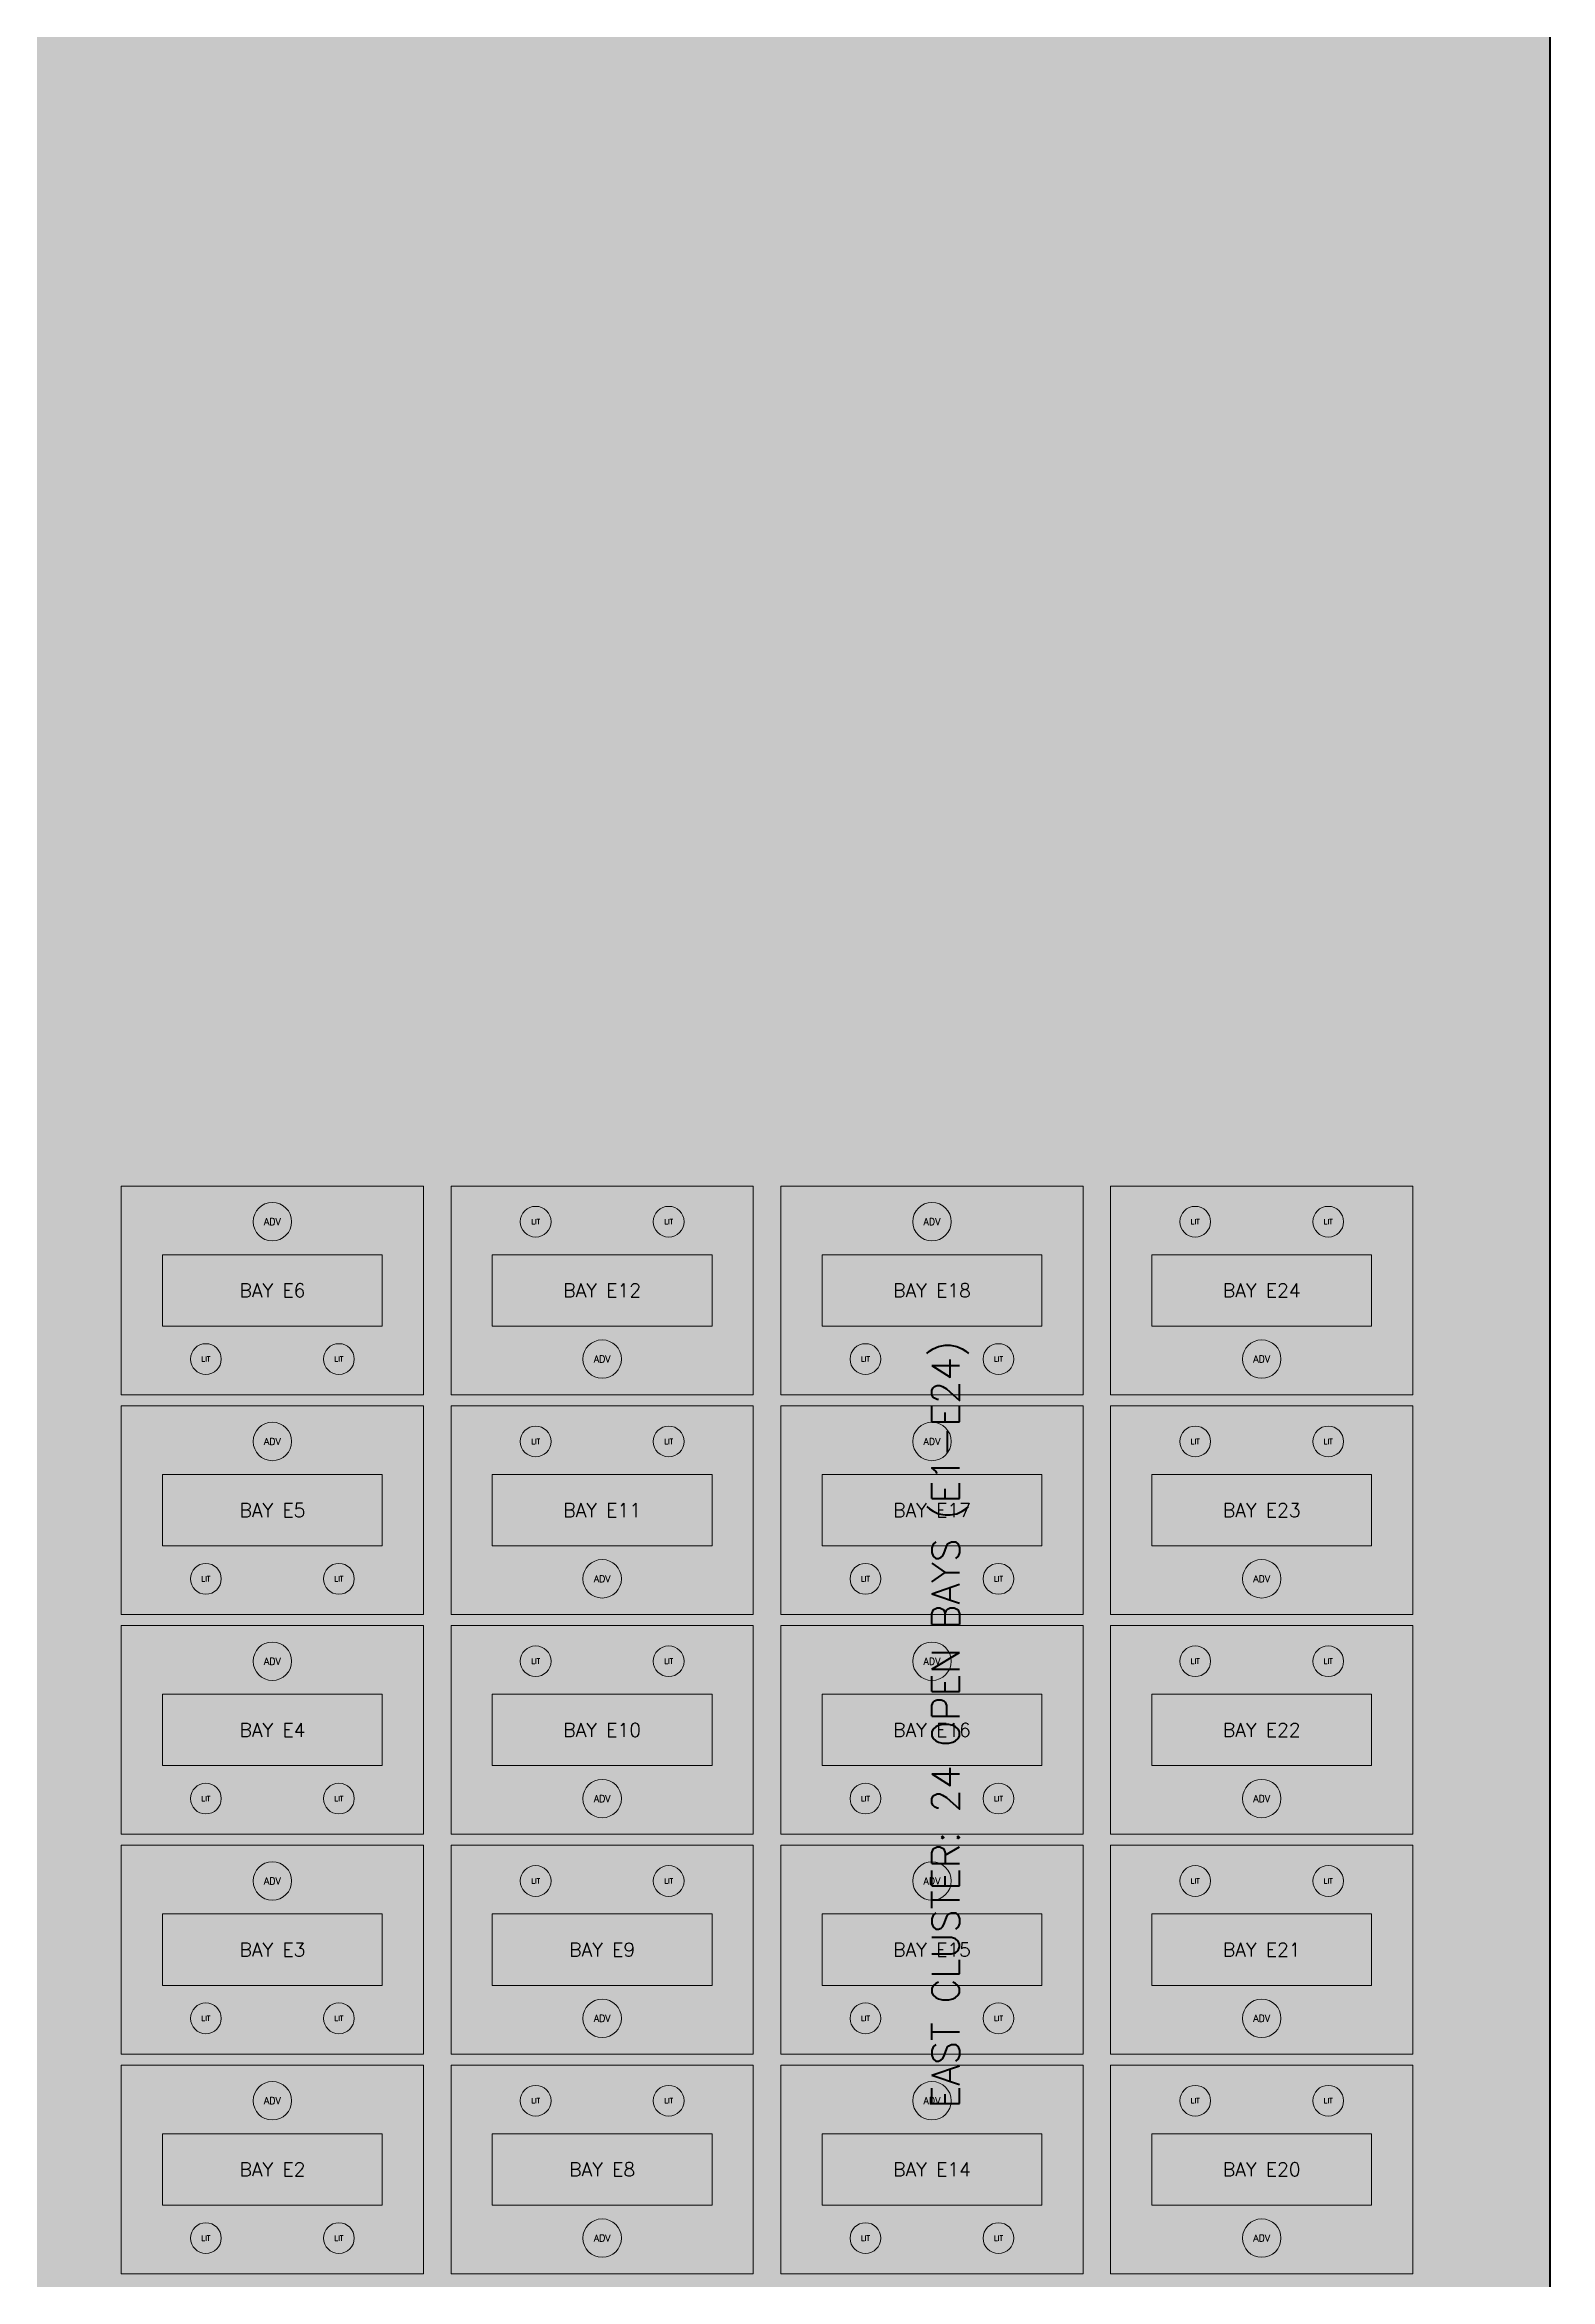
# Model space of a CAD drawing. Header units: inches. Extents: x 0 to 1800, y 0 to 1191.
# Drawn here: x 1087.3 to 1416, y 298.8 to 786.9 of the extents above; entities that cross this region are included whole.
import ezdxf
from ezdxf.enums import TextEntityAlignment as Align

# ---------------------------------------------------------------- set-up
doc = ezdxf.new("R2010")
doc.units = ezdxf.units.IN
doc.header["$MEASUREMENT"] = 0
for name, color, linetype in [('A-BAY', 3, 'Continuous'), ('A-FURN', 1, 'Continuous'), ('A-HATCH', 8, 'Continuous'), ('A-JALI', 6, 'Continuous'), ('A-TEXT-TTL', 7, 'Continuous'), ('A-WALL', 7, 'Continuous')]:
    doc.layers.add(name, color=color, linetype=linetype)
doc.styles.add('SIMPLEX', font='simplex.shx')

msp = doc.modelspace()

# ---------------------------------------------------------------- hatches: boundary and pattern name
at = {"layer": 'A-HATCH'}
h = msp.add_hatch(dxfattribs=at)
h.set_pattern_fill('ANSI31')
h.paths.add_polyline_path([(336, 132), (1416, 132), (1416, 1020), (336, 1020)])
h = msp.add_hatch(dxfattribs=at)
h.set_pattern_fill('SOLID')
h.paths.add_polyline_path([(345, 141), (1407, 141), (1407, 1011), (345, 1011)])

# ---------------------------------------------------------------- linework, layer by layer
at = {"layer": 'A-BAY', "lineweight": 15}
for p, q in [((1170, 492), (1170, 537.6)), ((1242, 492), (1242, 537.6)), ((1314, 492), (1314, 537.6)), ((1386, 492), (1386, 537.6)), ((1104, 492), (1170, 492)), ((1170, 444), (1170, 489.6)), ((1176, 492), (1242, 492)), ((1242, 444), (1242, 489.6)), ((1248, 492), (1314, 492)), ((1314, 444), (1314, 489.6)), ((1320, 492), (1386, 492)), ((1386, 444), (1386, 489.6)), ((1104, 444), (1170, 444)), ((1170, 396), (1170, 441.6)), ((1176, 444), (1242, 444)), ((1242, 396), (1242, 441.6)), ((1248, 444), (1314, 444)), ((1314, 396), (1314, 441.6)), ((1320, 444), (1386, 444)), ((1386, 396), (1386, 441.6)), ((1104, 396), (1170, 396)), ((1176, 396), (1242, 396)), ((1248, 396), (1314, 396)), ((1320, 396), (1386, 396)), ((1170, 348), (1170, 393.6)), ((1242, 348), (1242, 393.6)), ((1314, 348), (1314, 393.6)), ((1386, 348), (1386, 393.6)), ((1104, 348), (1170, 348)), ((1176, 348), (1242, 348)), ((1248, 348), (1314, 348)), ((1320, 348), (1386, 348)), ((1170, 300), (1170, 345.6)), ((1242, 300), (1242, 345.6)), ((1314, 300), (1314, 345.6)), ((1386, 300), (1386, 345.6)), ((1104, 300), (1170, 300)), ((1176, 300), (1242, 300)), ((1248, 300), (1314, 300)), ((1320, 300), (1386, 300))]:
    msp.add_line(p, q, dxfattribs=at)
at = {"layer": 'A-FURN', "lineweight": 20}
for p, q in [((1161, 522.6), (1113, 522.6)), ((1113, 522.6), (1113, 507)), ((1161, 507), (1161, 522.6)), ((1233, 522.6), (1185, 522.6)), ((1185, 522.6), (1185, 507)), ((1233, 507), (1233, 522.6)), ((1305, 522.6), (1257, 522.6)), ((1257, 522.6), (1257, 507)), ((1305, 507), (1305, 522.6)), ((1377, 522.6), (1329, 522.6)), ((1329, 522.6), (1329, 507)), ((1377, 507), (1377, 522.6)), ((1113, 507), (1161, 507)), ((1185, 507), (1233, 507)), ((1257, 507), (1305, 507)), ((1329, 507), (1377, 507)), ((1161, 474.6), (1113, 474.6)), ((1113, 474.6), (1113, 459)), ((1161, 459), (1161, 474.6)), ((1233, 474.6), (1185, 474.6)), ((1185, 474.6), (1185, 459)), ((1233, 459), (1233, 474.6)), ((1305, 474.6), (1257, 474.6)), ((1257, 474.6), (1257, 459)), ((1305, 459), (1305, 474.6)), ((1377, 474.6), (1329, 474.6)), ((1329, 474.6), (1329, 459)), ((1377, 459), (1377, 474.6)), ((1113, 459), (1161, 459)), ((1185, 459), (1233, 459)), ((1257, 459), (1305, 459)), ((1329, 459), (1377, 459)), ((1161, 426.6), (1113, 426.6)), ((1113, 426.6), (1113, 411)), ((1161, 411), (1161, 426.6)), ((1233, 426.6), (1185, 426.6)), ((1185, 426.6), (1185, 411)), ((1233, 411), (1233, 426.6)), ((1305, 426.6), (1257, 426.6)), ((1257, 426.6), (1257, 411)), ((1305, 411), (1305, 426.6)), ((1377, 426.6), (1329, 426.6)), ((1329, 426.6), (1329, 411)), ((1377, 411), (1377, 426.6)), ((1113, 411), (1161, 411)), ((1185, 411), (1233, 411)), ((1257, 411), (1305, 411)), ((1329, 411), (1377, 411)), ((1161, 378.6), (1113, 378.6)), ((1113, 378.6), (1113, 363)), ((1161, 363), (1161, 378.6)), ((1233, 378.6), (1185, 378.6)), ((1185, 378.6), (1185, 363)), ((1233, 363), (1233, 378.6)), ((1305, 378.6), (1257, 378.6)), ((1257, 378.6), (1257, 363)), ((1305, 363), (1305, 378.6)), ((1377, 378.6), (1329, 378.6)), ((1329, 378.6), (1329, 363)), ((1377, 363), (1377, 378.6)), ((1113, 363), (1161, 363)), ((1185, 363), (1233, 363)), ((1257, 363), (1305, 363)), ((1329, 363), (1377, 363)), ((1161, 330.6), (1113, 330.6)), ((1113, 330.6), (1113, 315)), ((1161, 315), (1161, 330.6)), ((1233, 330.6), (1185, 330.6)), ((1185, 330.6), (1185, 315)), ((1233, 315), (1233, 330.6)), ((1305, 330.6), (1257, 330.6)), ((1257, 330.6), (1257, 315)), ((1305, 315), (1305, 330.6)), ((1377, 330.6), (1329, 330.6)), ((1329, 330.6), (1329, 315)), ((1377, 315), (1377, 330.6)), ((1113, 315), (1161, 315)), ((1185, 315), (1233, 315)), ((1257, 315), (1305, 315)), ((1329, 315), (1377, 315))]:
    msp.add_line(p, q, dxfattribs=at)
at = {"layer": 'A-FURN', "lineweight": 18}
for centre in [(1137, 529.8), (1281, 529.8), (1209, 499.8), (1353, 499.8), (1137, 481.8), (1281, 481.8), (1209, 451.8), (1353, 451.8), (1137, 433.8), (1281, 433.8), (1209, 403.8), (1353, 403.8), (1137, 385.8), (1281, 385.8), (1209, 355.8), (1353, 355.8), (1137, 337.8), (1281, 337.8), (1209, 307.8), (1353, 307.8)]:
    msp.add_circle(centre, 4.2, dxfattribs=at)
at = {"layer": 'A-FURN', "lineweight": 15}
for centre in [(1194.48, 529.8), (1223.52, 529.8), (1338.48, 529.8), (1367.52, 529.8), (1122.48, 499.8), (1151.52, 499.8), (1266.48, 499.8), (1295.52, 499.8), (1194.48, 481.8), (1223.52, 481.8), (1338.48, 481.8), (1367.52, 481.8), (1122.48, 451.8), (1151.52, 451.8), (1266.48, 451.8), (1295.52, 451.8), (1194.48, 433.8), (1223.52, 433.8), (1338.48, 433.8), (1367.52, 433.8), (1122.48, 403.8), (1151.52, 403.8), (1266.48, 403.8), (1295.52, 403.8), (1194.48, 385.8), (1223.52, 385.8), (1338.48, 385.8), (1367.52, 385.8), (1122.48, 355.8), (1151.52, 355.8), (1266.48, 355.8), (1295.52, 355.8), (1194.48, 337.8), (1223.52, 337.8), (1338.48, 337.8), (1367.52, 337.8), (1122.48, 307.8), (1151.52, 307.8), (1266.48, 307.8), (1295.52, 307.8)]:
    msp.add_circle(centre, 3.36, dxfattribs=at)
at = {"layer": 'A-JALI', "lineweight": 20}
for p, q in [((1104, 537.6), (1170, 537.6)), ((1104, 492), (1104, 537.6)), ((1176, 537.6), (1242, 537.6)), ((1176, 492), (1176, 537.6)), ((1248, 537.6), (1314, 537.6)), ((1248, 492), (1248, 537.6)), ((1320, 537.6), (1386, 537.6)), ((1320, 492), (1320, 537.6)), ((1104, 489.6), (1170, 489.6)), ((1104, 444), (1104, 489.6)), ((1176, 489.6), (1242, 489.6)), ((1176, 444), (1176, 489.6)), ((1248, 489.6), (1314, 489.6)), ((1248, 444), (1248, 489.6)), ((1320, 489.6), (1386, 489.6)), ((1320, 444), (1320, 489.6)), ((1104, 441.6), (1170, 441.6)), ((1104, 396), (1104, 441.6)), ((1176, 441.6), (1242, 441.6)), ((1176, 396), (1176, 441.6)), ((1248, 441.6), (1314, 441.6)), ((1248, 396), (1248, 441.6)), ((1320, 441.6), (1386, 441.6)), ((1320, 396), (1320, 441.6)), ((1104, 393.6), (1170, 393.6)), ((1104, 348), (1104, 393.6)), ((1176, 393.6), (1242, 393.6)), ((1176, 348), (1176, 393.6)), ((1248, 393.6), (1314, 393.6)), ((1248, 348), (1248, 393.6)), ((1320, 393.6), (1386, 393.6)), ((1320, 348), (1320, 393.6)), ((1104, 345.6), (1170, 345.6)), ((1104, 300), (1104, 345.6)), ((1176, 345.6), (1242, 345.6)), ((1176, 300), (1176, 345.6)), ((1248, 345.6), (1314, 345.6)), ((1248, 300), (1248, 345.6)), ((1320, 345.6), (1386, 345.6)), ((1320, 300), (1320, 345.6))]:
    msp.add_line(p, q, dxfattribs=at)
at = {"layer": 'A-WALL', "lineweight": 50}
msp.add_line((1416, 132), (1416, 1020), dxfattribs=at)

# ---------------------------------------------------------------- texts
at = {"layer": 'A-BAY', "style": 'SIMPLEX'}
for s, p in [('BAY E6', (1137, 514.8)), ('BAY E12', (1209, 514.8)), ('BAY E18', (1281, 514.8)), ('BAY E24', (1353, 514.8)), ('BAY E5', (1137, 466.8)), ('BAY E11', (1209, 466.8)), ('BAY E17', (1281, 466.8)), ('BAY E23', (1353, 466.8)), ('BAY E4', (1137, 418.8)), ('BAY E10', (1209, 418.8)), ('BAY E16', (1281, 418.8)), ('BAY E22', (1353, 418.8)), ('BAY E3', (1137, 370.8)), ('BAY E9', (1209, 370.8)), ('BAY E15', (1281, 370.8)), ('BAY E21', (1353, 370.8)), ('BAY E2', (1137, 322.8)), ('BAY E8', (1209, 322.8)), ('BAY E14', (1281, 322.8)), ('BAY E20', (1353, 322.8))]:
    msp.add_text(s, height=3, dxfattribs=at).set_placement(p, align=Align.MIDDLE_CENTER)
at = {"layer": 'A-FURN', "style": 'SIMPLEX'}
for s, height, p in [('ADV', 1.5, (1137, 529.8)), ('LIT', 1.125, (1194.48, 529.8)), ('LIT', 1.125, (1223.52, 529.8)), ('ADV', 1.5, (1281, 529.8)), ('LIT', 1.125, (1338.48, 529.8)), ('LIT', 1.125, (1367.52, 529.8)), ('LIT', 1.125, (1122.48, 499.8)), ('LIT', 1.125, (1151.52, 499.8)), ('ADV', 1.5, (1209, 499.8)), ('LIT', 1.125, (1266.48, 499.8)), ('LIT', 1.125, (1295.52, 499.8)), ('ADV', 1.5, (1353, 499.8)), ('ADV', 1.5, (1137, 481.8)), ('LIT', 1.125, (1194.48, 481.8)), ('LIT', 1.125, (1223.52, 481.8)), ('ADV', 1.5, (1281, 481.8)), ('LIT', 1.125, (1338.48, 481.8)), ('LIT', 1.125, (1367.52, 481.8)), ('LIT', 1.125, (1122.48, 451.8)), ('LIT', 1.125, (1151.52, 451.8)), ('ADV', 1.5, (1209, 451.8)), ('LIT', 1.125, (1266.48, 451.8)), ('LIT', 1.125, (1295.52, 451.8)), ('ADV', 1.5, (1353, 451.8)), ('ADV', 1.5, (1137, 433.8)), ('ADV', 1.5, (1281, 433.8)), ('LIT', 1.125, (1194.48, 433.8)), ('LIT', 1.125, (1223.52, 433.8)), ('LIT', 1.125, (1338.48, 433.8)), ('LIT', 1.125, (1367.52, 433.8)), ('LIT', 1.125, (1122.48, 403.8)), ('LIT', 1.125, (1151.52, 403.8)), ('ADV', 1.5, (1209, 403.8)), ('LIT', 1.125, (1266.48, 403.8)), ('LIT', 1.125, (1295.52, 403.8)), ('ADV', 1.5, (1353, 403.8)), ('ADV', 1.5, (1137, 385.8)), ('LIT', 1.125, (1194.48, 385.8)), ('LIT', 1.125, (1223.52, 385.8)), ('ADV', 1.5, (1281, 385.8)), ('LIT', 1.125, (1338.48, 385.8)), ('LIT', 1.125, (1367.52, 385.8)), ('LIT', 1.125, (1122.48, 355.8)), ('LIT', 1.125, (1151.52, 355.8)), ('ADV', 1.5, (1209, 355.8)), ('LIT', 1.125, (1266.48, 355.8)), ('LIT', 1.125, (1295.52, 355.8)), ('ADV', 1.5, (1353, 355.8)), ('ADV', 1.5, (1137, 337.8)), ('LIT', 1.125, (1194.48, 337.8)), ('LIT', 1.125, (1223.52, 337.8)), ('ADV', 1.5, (1281, 337.8)), ('LIT', 1.125, (1338.48, 337.8)), ('LIT', 1.125, (1367.52, 337.8)), ('LIT', 1.125, (1122.48, 307.8)), ('LIT', 1.125, (1151.52, 307.8)), ('ADV', 1.5, (1209, 307.8)), ('LIT', 1.125, (1266.48, 307.8)), ('LIT', 1.125, (1295.52, 307.8)), ('ADV', 1.5, (1353, 307.8))]:
    msp.add_text(s, height=height, dxfattribs=at).set_placement(p, align=Align.MIDDLE_CENTER)
at = {"layer": 'A-TEXT-TTL', "style": 'SIMPLEX'}
msp.add_text('EAST CLUSTER: 24 OPEN BAYS (E1-E24)', height=6, rotation=90, dxfattribs=at).set_placement((1284, 420), align=Align.MIDDLE_CENTER)

doc.saveas('drawing.dxf')
